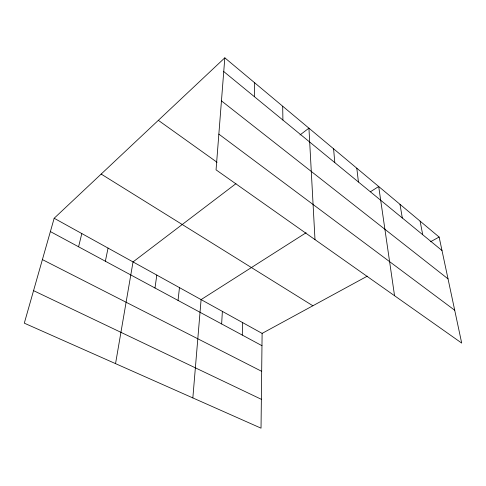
<?xml version="1.0" encoding="UTF-8"?>
<svg xmlns="http://www.w3.org/2000/svg" width="486" height="486" viewBox="0 0 486 486"><rect width="100%" height="100%" fill="white"/><g stroke="black" fill="none" stroke-linecap="round" stroke-linejoin="round"><path stroke-width="0.73" d="M367.301 276.151L262.112 333.39L261.031 428.166L24.3 323.166L54.171 218.257L224.818 57.834L439.137 237.053L461.7 343.086L216.057 169.851L224.818 57.834M254.33 96.635L254.713 82.833M242.265 335.073L242.69 322.637M221.64 323.949L222.369 311.386M192.845 397.925L201.095 299.607L306.101 232.739M178.046 300.433L179.468 287.633M154.991 288.004L156.808 275.082M115.546 363.637L133.03 261.924L235.959 183.659M105.359 261.231L108.062 248.097M78.586 246.791L81.812 233.559M299.99 134.968L308.932 128.17L314.995 239.622M370.375 191.812L378.697 186.515L394.547 295.725M430.487 241.761L439.137 237.053M33.558 290.652L261.359 399.316M42.397 259.597L261.681 371.328M50.374 231.573L261.972 345.698M54.171 218.257L262.112 333.39M101.167 174.073L312.856 305.773M158.333 120.334L217.084 162.306M218.846 134.13L454.714 310.256M221.452 100.869L448.037 278.873M223.742 71.551L442.005 250.533M420.104 221.142L422.717 234.72M399.99 204.32L402.311 217.989M356.803 168.205L358.431 182.001M333.59 148.795L334.805 162.628M282.694 106.234L282.913 120.072"/></g></svg>
